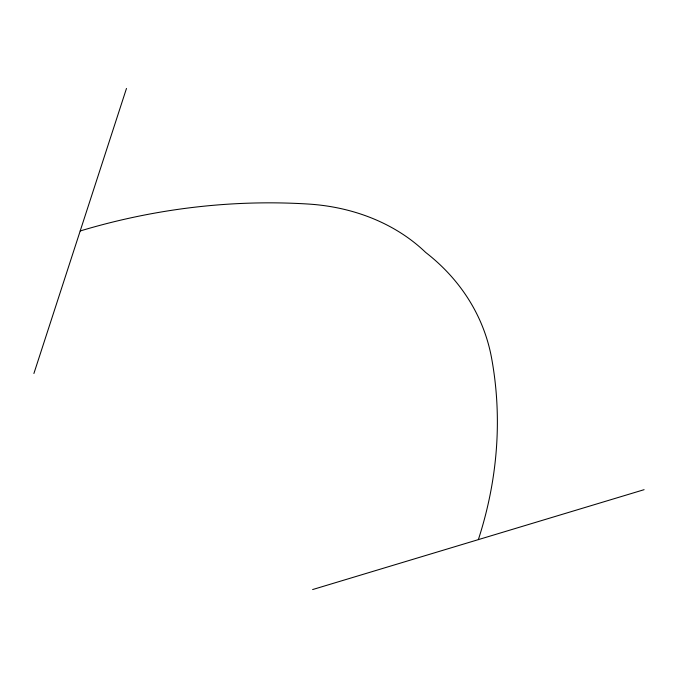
<?xml version="1.0" encoding="UTF-8"?>
<svg xmlns="http://www.w3.org/2000/svg" width="678" height="678" viewBox="0 0 678 678"><rect width="100%" height="100%" fill="white"/><g stroke="black" fill="none" stroke-linecap="round" stroke-linejoin="round"><path stroke-width="1.02" d="M33.9 373.502L126.481 88.437M312.617 589.563L644.1 489.685M80.19 230.969A547.544 449.616 -15.7 0 1 308.151 204.036A196.34 161.22 -15.7 0 1 425.657 252.428A244.529 200.798 -15.7 0 1 491.592 358.094A515.661 423.436 -15.7 0 1 478.354 539.629"/></g></svg>
